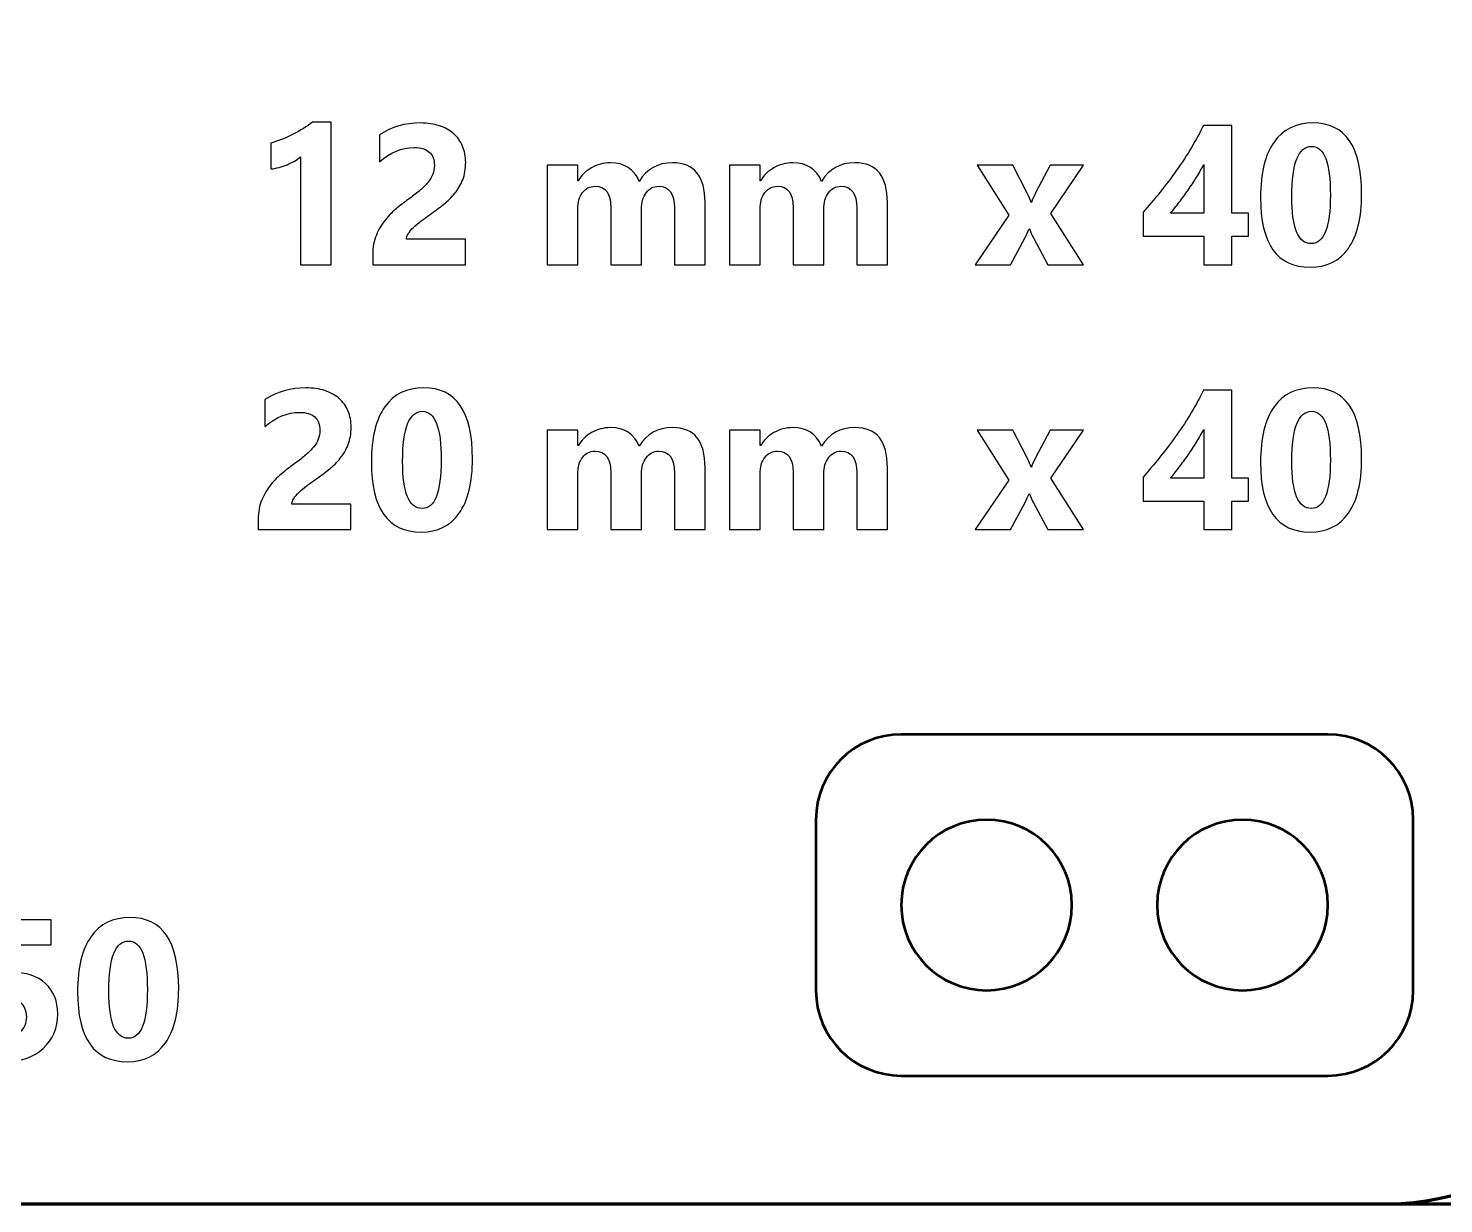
# Model space of a CAD drawing. Header units: centimetres. Extents: x -8 to 8, y -13.2 to 13.9.
# Drawn here: x 0.218 to 3.061, y -7.8 to -5.439 of the extents above; entities that cross this region are included whole.
import ezdxf

# ---------------------------------------------------------------- set-up
doc = ezdxf.new("R2010")
doc.units = ezdxf.units.CM
doc.header["$MEASUREMENT"] = 0
doc.layers.add('Layer 1', color=7, linetype='Continuous')

msp = doc.modelspace()

# ---------------------------------------------------------------- linework, layer by layer
at = {"layer": 'Layer 1', "lineweight": 100}
for points in [[(-5.85, -7.30005), (-5.85, -7.30005), (-5.85, 7.29995), (-5.85, 7.29995), (-5.85, 7.29995), (-5.85, 7.57609), (-5.62614, 7.79995), (-5.35, 7.79995), (-5.35, 7.79995), (-5.35, 7.79995), (5.35, 7.79995), (5.35, 7.79995), (5.35, 7.79995), (5.62614, 7.79995), (5.85, 7.57609), (5.85, 7.29995), (5.85, 7.29995), (5.85, 7.29995), (5.85, -7.30005), (5.85, -7.30005), (5.85, -7.30005), (5.85, -7.57619), (5.62614, -7.80005), (5.35, -7.80005), (5.35, -7.80005), (5.35, -7.80005), (-5.35, -7.80005), (-5.35, -7.80005), (-5.35, -7.80005), (-5.62614, -7.80005), (-5.85, -7.57619), (-5.85, -7.30005)], [(-5.85, -7.30005), (-5.85, -7.30005), (-5.85, 7.29995), (-5.85, 7.29995), (-5.85, 7.29995), (-5.85, 7.57609), (-5.62614, 7.79995), (-5.35, 7.79995), (-5.35, 7.79995), (-5.35, 7.79995), (2.95, 7.79995), (2.95, 7.79995), (2.95, 7.79995), (3.22614, 7.79995), (3.45, 7.57609), (3.45, 7.29995), (3.45, 7.29995), (3.45, 7.29995), (3.45, -7.30005), (3.45, -7.30005), (3.45, -7.30005), (3.45, -7.57619), (3.22614, -7.80005), (2.95, -7.80005), (2.95, -7.80005), (2.95, -7.80005), (-5.35, -7.80005), (-5.35, -7.80005), (-5.35, -7.80005), (-5.62614, -7.80005), (-5.85, -7.57619), (-5.85, -7.30005)], [(-2.3, -7.80005), (-2.3, -7.80005), (-2.3, -4.85005), (-2.3, -4.85005), (-2.3, -4.85005), (-2.3, -4.57391), (-2.07614, -4.35005), (-1.8, -4.35005), (-1.8, -4.35005), (-1.8, -4.35005), (3.45, -4.35005), (3.45, -4.35005), (3.45, -4.35005), (3.45, -4.35005), (3.45, -4.85005), (3.45, -4.85005), (3.45, -4.85005), (3.45, -4.85005), (3.45, -7.30005), (3.45, -7.30005), (3.45, -7.30005), (3.45, -7.57619), (3.22614, -7.80005), (2.95, -7.80005), (2.95, -7.80005), (2.95, -7.80005), (-1.8, -7.80005), (-1.8, -7.80005), (-1.8, -7.80005), (-1.8, -7.80005), (-2.3, -7.80005), (-2.3, -7.80005)]]:
    msp.add_open_spline(points, degree=3, knots=[0, 0, 0, 0, 0.1111111, 0.1111111, 0.1111111, 0.1111111, 0.2222222, 0.2222222, 0.2222222, 0.2222222, 0.3333333, 0.3333333, 0.3333333, 0.3333333, 0.4444444, 0.4444444, 0.4444444, 0.4444444, 0.5555556, 0.5555556, 0.5555556, 0.5555556, 0.6666667, 0.6666667, 0.6666667, 0.6666667, 0.7777778, 0.7777778, 0.7777778, 0.7777778, 1, 1, 1, 1], dxfattribs=at)
at = {"layer": 'Layer 1'}
for points, knots in [([(0.82586, -5.62746), (0.82586, -5.62746), (0.82586, -5.91379), (0.82586, -5.91379), (0.82586, -5.91379), (0.82586, -5.91379), (0.76433, -5.91379), (0.76433, -5.91379), (0.76433, -5.91379), (0.76433, -5.91379), (0.76433, -5.69699), (0.76433, -5.69699), (0.76433, -5.69699), (0.76093, -5.69999), (0.75693, -5.70279), (0.75226, -5.70546), (0.75226, -5.70546), (0.74766, -5.70812), (0.74273, -5.71059), (0.73753, -5.71272), (0.73753, -5.71272), (0.73233, -5.71486), (0.72693, -5.71666), (0.72133, -5.71819), (0.72133, -5.71819), (0.71573, -5.71966), (0.7102, -5.72072), (0.70473, -5.72139), (0.70473, -5.72139), (0.70473, -5.72139), (0.70473, -5.66946), (0.70473, -5.66946), (0.70473, -5.66946), (0.72073, -5.66479), (0.73586, -5.65879), (0.75006, -5.65146), (0.75006, -5.65146), (0.76426, -5.64419), (0.77706, -5.63619), (0.78853, -5.62746), (0.78853, -5.62746), (0.78853, -5.62746), (0.82586, -5.62746), (0.82586, -5.62746)], [0, 0, 0, 0, 0.0833333, 0.0833333, 0.0833333, 0.0833333, 0.1666667, 0.1666667, 0.1666667, 0.1666667, 0.25, 0.25, 0.25, 0.25, 0.3333333, 0.3333333, 0.3333333, 0.3333333, 0.4166667, 0.4166667, 0.4166667, 0.4166667, 0.5, 0.5, 0.5, 0.5, 0.5833333, 0.5833333, 0.5833333, 0.5833333, 0.6666667, 0.6666667, 0.6666667, 0.6666667, 0.75, 0.75, 0.75, 0.75, 0.8333333, 0.8333333, 0.8333333, 0.8333333, 1, 1, 1, 1]), ([(0.9772, -5.86259), (0.9772, -5.86259), (1.09593, -5.86259), (1.09593, -5.86259), (1.09593, -5.86259), (1.09593, -5.86259), (1.09593, -5.91379), (1.09593, -5.91379), (1.09593, -5.91379), (1.09593, -5.91379), (0.9096, -5.91379), (0.9096, -5.91379), (0.9096, -5.91379), (0.9096, -5.91379), (0.9096, -5.89272), (0.9096, -5.89272), (0.9096, -5.89272), (0.9096, -5.87839), (0.912, -5.86552), (0.91687, -5.85412), (0.91687, -5.85412), (0.92167, -5.84272), (0.92773, -5.83252), (0.935, -5.82346), (0.935, -5.82346), (0.94227, -5.81439), (0.95027, -5.80639), (0.95893, -5.79946), (0.95893, -5.79946), (0.9676, -5.79246), (0.9758, -5.78619), (0.98367, -5.78059), (0.98367, -5.78059), (0.99187, -5.77472), (0.999, -5.76912), (1.0052, -5.76379), (1.0052, -5.76379), (1.0114, -5.75846), (1.0166, -5.75312), (1.02087, -5.74786), (1.02087, -5.74786), (1.02507, -5.74259), (1.0282, -5.73726), (1.03033, -5.73186), (1.03033, -5.73186), (1.0324, -5.72646), (1.03347, -5.72072), (1.03347, -5.71459), (1.03347, -5.71459), (1.03347, -5.70259), (1.03007, -5.69352), (1.02327, -5.68739), (1.02327, -5.68739), (1.01653, -5.68132), (1.00613, -5.67826), (0.9922, -5.67826), (0.9922, -5.67826), (0.96813, -5.67826), (0.94507, -5.68779), (0.92307, -5.70692), (0.92307, -5.70692), (0.92307, -5.70692), (0.92307, -5.65266), (0.92307, -5.65266), (0.92307, -5.65266), (0.94747, -5.63692), (0.97493, -5.62899), (1.00553, -5.62899), (1.00553, -5.62899), (1.01973, -5.62899), (1.0324, -5.63086), (1.04367, -5.63459), (1.04367, -5.63459), (1.05493, -5.63832), (1.06447, -5.64359), (1.07233, -5.65052), (1.07233, -5.65052), (1.08013, -5.65739), (1.08607, -5.66579), (1.0902, -5.67559), (1.0902, -5.67559), (1.09427, -5.68546), (1.09633, -5.69639), (1.09633, -5.70852), (1.09633, -5.70852), (1.09633, -5.72139), (1.09433, -5.73286), (1.0904, -5.74286), (1.0904, -5.74286), (1.0864, -5.75292), (1.08113, -5.76206), (1.07453, -5.77026), (1.07453, -5.77026), (1.068, -5.77846), (1.0604, -5.78599), (1.0518, -5.79279), (1.0518, -5.79279), (1.0432, -5.79966), (1.03427, -5.80626), (1.02507, -5.81259), (1.02507, -5.81259), (1.0188, -5.81706), (1.0128, -5.82146), (1.007, -5.82579), (1.007, -5.82579), (1.0012, -5.83019), (0.99607, -5.83446), (0.99167, -5.83872), (0.99167, -5.83872), (0.9872, -5.84292), (0.98367, -5.84706), (0.98107, -5.85112), (0.98107, -5.85112), (0.97847, -5.85512), (0.9772, -5.85899), (0.9772, -5.86259)], [0, 0, 0, 0, 0.0333333, 0.0333333, 0.0333333, 0.0333333, 0.0666667, 0.0666667, 0.0666667, 0.0666667, 0.1, 0.1, 0.1, 0.1, 0.1333333, 0.1333333, 0.1333333, 0.1333333, 0.1666667, 0.1666667, 0.1666667, 0.1666667, 0.2, 0.2, 0.2, 0.2, 0.2333333, 0.2333333, 0.2333333, 0.2333333, 0.2666667, 0.2666667, 0.2666667, 0.2666667, 0.3, 0.3, 0.3, 0.3, 0.3333333, 0.3333333, 0.3333333, 0.3333333, 0.3666667, 0.3666667, 0.3666667, 0.3666667, 0.4, 0.4, 0.4, 0.4, 0.4333333, 0.4333333, 0.4333333, 0.4333333, 0.4666667, 0.4666667, 0.4666667, 0.4666667, 0.5, 0.5, 0.5, 0.5, 0.5333333, 0.5333333, 0.5333333, 0.5333333, 0.5666667, 0.5666667, 0.5666667, 0.5666667, 0.6, 0.6, 0.6, 0.6, 0.6333333, 0.6333333, 0.6333333, 0.6333333, 0.6666667, 0.6666667, 0.6666667, 0.6666667, 0.7, 0.7, 0.7, 0.7, 0.7333333, 0.7333333, 0.7333333, 0.7333333, 0.7666667, 0.7666667, 0.7666667, 0.7666667, 0.8, 0.8, 0.8, 0.8, 0.8333333, 0.8333333, 0.8333333, 0.8333333, 0.8666667, 0.8666667, 0.8666667, 0.8666667, 0.9, 0.9, 0.9, 0.9, 0.9333333, 0.9333333, 0.9333333, 0.9333333, 1, 1, 1, 1]), ([(2.79328, -5.91866), (2.72661, -5.91866), (2.69328, -5.87186), (2.69328, -5.77826), (2.69328, -5.77826), (2.69328, -5.72966), (2.70228, -5.69266), (2.72034, -5.66719), (2.72034, -5.66719), (2.73834, -5.64172), (2.76454, -5.62899), (2.79874, -5.62899), (2.79874, -5.62899), (2.86388, -5.62899), (2.89641, -5.67659), (2.89641, -5.77179), (2.89641, -5.77179), (2.89641, -5.81919), (2.88754, -5.85552), (2.86974, -5.88079), (2.86974, -5.88079), (2.85201, -5.90606), (2.82648, -5.91866), (2.79328, -5.91866)], [0, 0, 0, 0, 0.1428571, 0.1428571, 0.1428571, 0.1428571, 0.2857143, 0.2857143, 0.2857143, 0.2857143, 0.4285714, 0.4285714, 0.4285714, 0.4285714, 0.5714286, 0.5714286, 0.5714286, 0.5714286, 0.7142857, 0.7142857, 0.7142857, 0.7142857, 1, 1, 1, 1]), ([(2.63567, -5.63372), (2.63567, -5.63372), (2.63567, -5.81026), (2.63567, -5.81026), (2.63567, -5.81026), (2.63567, -5.81026), (2.66927, -5.81026), (2.66927, -5.81026), (2.66927, -5.81026), (2.66927, -5.81026), (2.66927, -5.85639), (2.66927, -5.85639), (2.66927, -5.85639), (2.66927, -5.85639), (2.63567, -5.85639), (2.63567, -5.85639), (2.63567, -5.85639), (2.63567, -5.85639), (2.63567, -5.91379), (2.63567, -5.91379), (2.63567, -5.91379), (2.63567, -5.91379), (2.57941, -5.91379), (2.57941, -5.91379), (2.57941, -5.91379), (2.57941, -5.91379), (2.57941, -5.85639), (2.57941, -5.85639), (2.57941, -5.85639), (2.57941, -5.85639), (2.45734, -5.85639), (2.45734, -5.85639), (2.45734, -5.85639), (2.45734, -5.85639), (2.45734, -5.80812), (2.45734, -5.80812), (2.45734, -5.80812), (2.46814, -5.79599), (2.47934, -5.78279), (2.49094, -5.76839), (2.49094, -5.76839), (2.50254, -5.75399), (2.51374, -5.73919), (2.52454, -5.72392), (2.52454, -5.72392), (2.53534, -5.70872), (2.54541, -5.69339), (2.55474, -5.67792), (2.55474, -5.67792), (2.56401, -5.66252), (2.57194, -5.64779), (2.57847, -5.63372), (2.57847, -5.63372), (2.57847, -5.63372), (2.63567, -5.63372), (2.63567, -5.63372)], [0, 0, 0, 0, 0.0666667, 0.0666667, 0.0666667, 0.0666667, 0.1333333, 0.1333333, 0.1333333, 0.1333333, 0.2, 0.2, 0.2, 0.2, 0.2666667, 0.2666667, 0.2666667, 0.2666667, 0.3333333, 0.3333333, 0.3333333, 0.3333333, 0.4, 0.4, 0.4, 0.4, 0.4666667, 0.4666667, 0.4666667, 0.4666667, 0.5333333, 0.5333333, 0.5333333, 0.5333333, 0.6, 0.6, 0.6, 0.6, 0.6666667, 0.6666667, 0.6666667, 0.6666667, 0.7333333, 0.7333333, 0.7333333, 0.7333333, 0.8, 0.8, 0.8, 0.8, 0.8666667, 0.8666667, 0.8666667, 0.8666667, 1, 1, 1, 1]), ([(2.79601, -5.67612), (2.76934, -5.67612), (2.75601, -5.70959), (2.75601, -5.77666), (2.75601, -5.77666), (2.75601, -5.83986), (2.76908, -5.87139), (2.79521, -5.87139), (2.79521, -5.87139), (2.82074, -5.87139), (2.83354, -5.83886), (2.83354, -5.77372), (2.83354, -5.77372), (2.83354, -5.70866), (2.82101, -5.67612), (2.79601, -5.67612)], [0, 0, 0, 0, 0.2, 0.2, 0.2, 0.2, 0.4, 0.4, 0.4, 0.4, 0.6, 0.6, 0.6, 0.6, 1, 1, 1, 1]), ([(1.57733, -5.91379), (1.57733, -5.91379), (1.5158, -5.91379), (1.5158, -5.91379), (1.5158, -5.91379), (1.5158, -5.91379), (1.5158, -5.79972), (1.5158, -5.79972), (1.5158, -5.79972), (1.5158, -5.77066), (1.50513, -5.75619), (1.4838, -5.75619), (1.4838, -5.75619), (1.47367, -5.75619), (1.4654, -5.76052), (1.459, -5.76926), (1.459, -5.76926), (1.4526, -5.77799), (1.4494, -5.78886), (1.4494, -5.80186), (1.4494, -5.80186), (1.4494, -5.80186), (1.4494, -5.91379), (1.4494, -5.91379), (1.4494, -5.91379), (1.4494, -5.91379), (1.38773, -5.91379), (1.38773, -5.91379), (1.38773, -5.91379), (1.38773, -5.91379), (1.38773, -5.79852), (1.38773, -5.79852), (1.38773, -5.79852), (1.38773, -5.77032), (1.3772, -5.75619), (1.35627, -5.75619), (1.35627, -5.75619), (1.34573, -5.75619), (1.33727, -5.76032), (1.331, -5.76866), (1.331, -5.76866), (1.32467, -5.77699), (1.32147, -5.78832), (1.32147, -5.80266), (1.32147, -5.80266), (1.32147, -5.80266), (1.32147, -5.91379), (1.32147, -5.91379), (1.32147, -5.91379), (1.32147, -5.91379), (1.2598, -5.91379), (1.2598, -5.91379), (1.2598, -5.91379), (1.2598, -5.91379), (1.2598, -5.71379), (1.2598, -5.71379), (1.2598, -5.71379), (1.2598, -5.71379), (1.32147, -5.71379), (1.32147, -5.71379), (1.32147, -5.71379), (1.32147, -5.71379), (1.32147, -5.74506), (1.32147, -5.74506), (1.32147, -5.74506), (1.32147, -5.74506), (1.32227, -5.74506), (1.32227, -5.74506), (1.32227, -5.74506), (1.32867, -5.73439), (1.3376, -5.72566), (1.34913, -5.71899), (1.34913, -5.71899), (1.36067, -5.71226), (1.37327, -5.70892), (1.38693, -5.70892), (1.38693, -5.70892), (1.4152, -5.70892), (1.43453, -5.72132), (1.44493, -5.74619), (1.44493, -5.74619), (1.4602, -5.72132), (1.48253, -5.70892), (1.51213, -5.70892), (1.51213, -5.70892), (1.5556, -5.70892), (1.57733, -5.73572), (1.57733, -5.78939), (1.57733, -5.78939), (1.57733, -5.78939), (1.57733, -5.91379), (1.57733, -5.91379)], [0, 0, 0, 0, 0.0416667, 0.0416667, 0.0416667, 0.0416667, 0.0833333, 0.0833333, 0.0833333, 0.0833333, 0.125, 0.125, 0.125, 0.125, 0.1666667, 0.1666667, 0.1666667, 0.1666667, 0.2083333, 0.2083333, 0.2083333, 0.2083333, 0.25, 0.25, 0.25, 0.25, 0.2916667, 0.2916667, 0.2916667, 0.2916667, 0.3333333, 0.3333333, 0.3333333, 0.3333333, 0.375, 0.375, 0.375, 0.375, 0.4166667, 0.4166667, 0.4166667, 0.4166667, 0.4583333, 0.4583333, 0.4583333, 0.4583333, 0.5, 0.5, 0.5, 0.5, 0.5416667, 0.5416667, 0.5416667, 0.5416667, 0.5833333, 0.5833333, 0.5833333, 0.5833333, 0.625, 0.625, 0.625, 0.625, 0.6666667, 0.6666667, 0.6666667, 0.6666667, 0.7083333, 0.7083333, 0.7083333, 0.7083333, 0.75, 0.75, 0.75, 0.75, 0.7916667, 0.7916667, 0.7916667, 0.7916667, 0.8333333, 0.8333333, 0.8333333, 0.8333333, 0.875, 0.875, 0.875, 0.875, 0.9166667, 0.9166667, 0.9166667, 0.9166667, 1, 1, 1, 1]), ([(1.94373, -5.91379), (1.94373, -5.91379), (1.8822, -5.91379), (1.8822, -5.91379), (1.8822, -5.91379), (1.8822, -5.91379), (1.8822, -5.79972), (1.8822, -5.79972), (1.8822, -5.79972), (1.8822, -5.77066), (1.87153, -5.75619), (1.8502, -5.75619), (1.8502, -5.75619), (1.84007, -5.75619), (1.8318, -5.76052), (1.8254, -5.76926), (1.8254, -5.76926), (1.819, -5.77799), (1.8158, -5.78886), (1.8158, -5.80186), (1.8158, -5.80186), (1.8158, -5.80186), (1.8158, -5.91379), (1.8158, -5.91379), (1.8158, -5.91379), (1.8158, -5.91379), (1.75413, -5.91379), (1.75413, -5.91379), (1.75413, -5.91379), (1.75413, -5.91379), (1.75413, -5.79852), (1.75413, -5.79852), (1.75413, -5.79852), (1.75413, -5.77032), (1.7436, -5.75619), (1.72267, -5.75619), (1.72267, -5.75619), (1.71213, -5.75619), (1.70367, -5.76032), (1.6974, -5.76866), (1.6974, -5.76866), (1.69107, -5.77699), (1.68787, -5.78832), (1.68787, -5.80266), (1.68787, -5.80266), (1.68787, -5.80266), (1.68787, -5.91379), (1.68787, -5.91379), (1.68787, -5.91379), (1.68787, -5.91379), (1.6262, -5.91379), (1.6262, -5.91379), (1.6262, -5.91379), (1.6262, -5.91379), (1.6262, -5.71379), (1.6262, -5.71379), (1.6262, -5.71379), (1.6262, -5.71379), (1.68787, -5.71379), (1.68787, -5.71379), (1.68787, -5.71379), (1.68787, -5.71379), (1.68787, -5.74506), (1.68787, -5.74506), (1.68787, -5.74506), (1.68787, -5.74506), (1.68867, -5.74506), (1.68867, -5.74506), (1.68867, -5.74506), (1.69507, -5.73439), (1.704, -5.72566), (1.71553, -5.71899), (1.71553, -5.71899), (1.72707, -5.71226), (1.73967, -5.70892), (1.75333, -5.70892), (1.75333, -5.70892), (1.7816, -5.70892), (1.80093, -5.72132), (1.81133, -5.74619), (1.81133, -5.74619), (1.8266, -5.72132), (1.84893, -5.70892), (1.87853, -5.70892), (1.87853, -5.70892), (1.922, -5.70892), (1.94373, -5.73572), (1.94373, -5.78939), (1.94373, -5.78939), (1.94373, -5.78939), (1.94373, -5.91379), (1.94373, -5.91379)], [0, 0, 0, 0, 0.0416667, 0.0416667, 0.0416667, 0.0416667, 0.0833333, 0.0833333, 0.0833333, 0.0833333, 0.125, 0.125, 0.125, 0.125, 0.1666667, 0.1666667, 0.1666667, 0.1666667, 0.2083333, 0.2083333, 0.2083333, 0.2083333, 0.25, 0.25, 0.25, 0.25, 0.2916667, 0.2916667, 0.2916667, 0.2916667, 0.3333333, 0.3333333, 0.3333333, 0.3333333, 0.375, 0.375, 0.375, 0.375, 0.4166667, 0.4166667, 0.4166667, 0.4166667, 0.4583333, 0.4583333, 0.4583333, 0.4583333, 0.5, 0.5, 0.5, 0.5, 0.5416667, 0.5416667, 0.5416667, 0.5416667, 0.5833333, 0.5833333, 0.5833333, 0.5833333, 0.625, 0.625, 0.625, 0.625, 0.6666667, 0.6666667, 0.6666667, 0.6666667, 0.7083333, 0.7083333, 0.7083333, 0.7083333, 0.75, 0.75, 0.75, 0.75, 0.7916667, 0.7916667, 0.7916667, 0.7916667, 0.8333333, 0.8333333, 0.8333333, 0.8333333, 0.875, 0.875, 0.875, 0.875, 0.9166667, 0.9166667, 0.9166667, 0.9166667, 1, 1, 1, 1]), ([(2.33767, -5.71379), (2.33767, -5.71379), (2.27167, -5.81066), (2.27167, -5.81066), (2.27167, -5.81066), (2.27167, -5.81066), (2.33727, -5.91379), (2.33727, -5.91379), (2.33727, -5.91379), (2.33727, -5.91379), (2.26621, -5.91379), (2.26621, -5.91379), (2.26621, -5.91379), (2.26621, -5.91379), (2.23727, -5.85986), (2.23727, -5.85986), (2.23727, -5.85986), (2.23494, -5.85559), (2.23214, -5.84952), (2.22887, -5.84172), (2.22887, -5.84172), (2.22887, -5.84172), (2.22814, -5.84172), (2.22814, -5.84172), (2.22814, -5.84172), (2.22614, -5.84719), (2.22347, -5.85306), (2.22007, -5.85932), (2.22007, -5.85932), (2.22007, -5.85932), (2.19101, -5.91379), (2.19101, -5.91379), (2.19101, -5.91379), (2.19101, -5.91379), (2.12007, -5.91379), (2.12007, -5.91379), (2.12007, -5.91379), (2.12007, -5.91379), (2.18767, -5.81419), (2.18767, -5.81419), (2.18767, -5.81419), (2.18767, -5.81419), (2.12421, -5.71379), (2.12421, -5.71379), (2.12421, -5.71379), (2.12421, -5.71379), (2.19567, -5.71379), (2.19567, -5.71379), (2.19567, -5.71379), (2.19567, -5.71379), (2.22421, -5.76986), (2.22421, -5.76986), (2.22421, -5.76986), (2.22801, -5.77726), (2.23067, -5.78352), (2.23221, -5.78859), (2.23221, -5.78859), (2.23221, -5.78859), (2.23301, -5.78859), (2.23301, -5.78859), (2.23301, -5.78859), (2.23507, -5.78246), (2.23787, -5.77612), (2.24141, -5.76946), (2.24141, -5.76946), (2.24141, -5.76946), (2.27047, -5.71379), (2.27047, -5.71379), (2.27047, -5.71379), (2.27047, -5.71379), (2.33767, -5.71379), (2.33767, -5.71379)], [0, 0, 0, 0, 0.0526316, 0.0526316, 0.0526316, 0.0526316, 0.1052632, 0.1052632, 0.1052632, 0.1052632, 0.1578947, 0.1578947, 0.1578947, 0.1578947, 0.2105263, 0.2105263, 0.2105263, 0.2105263, 0.2631579, 0.2631579, 0.2631579, 0.2631579, 0.3157895, 0.3157895, 0.3157895, 0.3157895, 0.3684211, 0.3684211, 0.3684211, 0.3684211, 0.4210526, 0.4210526, 0.4210526, 0.4210526, 0.4736842, 0.4736842, 0.4736842, 0.4736842, 0.5263158, 0.5263158, 0.5263158, 0.5263158, 0.5789474, 0.5789474, 0.5789474, 0.5789474, 0.6315789, 0.6315789, 0.6315789, 0.6315789, 0.6842105, 0.6842105, 0.6842105, 0.6842105, 0.7368421, 0.7368421, 0.7368421, 0.7368421, 0.7894737, 0.7894737, 0.7894737, 0.7894737, 0.8421053, 0.8421053, 0.8421053, 0.8421053, 0.8947368, 0.8947368, 0.8947368, 0.8947368, 1, 1, 1, 1]), ([(2.51261, -5.81026), (2.51261, -5.81026), (2.57941, -5.81026), (2.57941, -5.81026), (2.57941, -5.81026), (2.57941, -5.81026), (2.57941, -5.71239), (2.57941, -5.71239), (2.57941, -5.71239), (2.57487, -5.72086), (2.56994, -5.72946), (2.56461, -5.73812), (2.56461, -5.73812), (2.55927, -5.74679), (2.55367, -5.75532), (2.54781, -5.76372), (2.54781, -5.76372), (2.54194, -5.77212), (2.53601, -5.78026), (2.53001, -5.78812), (2.53001, -5.78812), (2.52401, -5.79599), (2.51821, -5.80339), (2.51261, -5.81026)], [0, 0, 0, 0, 0.1428571, 0.1428571, 0.1428571, 0.1428571, 0.2857143, 0.2857143, 0.2857143, 0.2857143, 0.4285714, 0.4285714, 0.4285714, 0.4285714, 0.5714286, 0.5714286, 0.5714286, 0.5714286, 0.7142857, 0.7142857, 0.7142857, 0.7142857, 1, 1, 1, 1]), ([(0.74713, -6.39466), (0.74713, -6.39466), (0.86586, -6.39466), (0.86586, -6.39466), (0.86586, -6.39466), (0.86586, -6.39466), (0.86586, -6.44586), (0.86586, -6.44586), (0.86586, -6.44586), (0.86586, -6.44586), (0.67953, -6.44586), (0.67953, -6.44586), (0.67953, -6.44586), (0.67953, -6.44586), (0.67953, -6.42479), (0.67953, -6.42479), (0.67953, -6.42479), (0.67953, -6.41046), (0.68193, -6.39759), (0.6868, -6.38619), (0.6868, -6.38619), (0.6916, -6.37479), (0.69766, -6.36459), (0.70493, -6.35553), (0.70493, -6.35553), (0.7122, -6.34646), (0.7202, -6.33846), (0.72886, -6.33153), (0.72886, -6.33153), (0.73753, -6.32453), (0.74573, -6.31826), (0.7536, -6.31266), (0.7536, -6.31266), (0.7618, -6.30679), (0.76893, -6.30119), (0.77513, -6.29586), (0.77513, -6.29586), (0.78133, -6.29053), (0.78653, -6.28519), (0.7908, -6.27993), (0.7908, -6.27993), (0.795, -6.27466), (0.79813, -6.26933), (0.80026, -6.26393), (0.80026, -6.26393), (0.80233, -6.25853), (0.8034, -6.25279), (0.8034, -6.24666), (0.8034, -6.24666), (0.8034, -6.23466), (0.8, -6.22559), (0.7932, -6.21946), (0.7932, -6.21946), (0.78646, -6.21339), (0.77606, -6.21033), (0.76213, -6.21033), (0.76213, -6.21033), (0.73806, -6.21033), (0.715, -6.21986), (0.693, -6.23899), (0.693, -6.23899), (0.693, -6.23899), (0.693, -6.18473), (0.693, -6.18473), (0.693, -6.18473), (0.7174, -6.16899), (0.74486, -6.16106), (0.77546, -6.16106), (0.77546, -6.16106), (0.78966, -6.16106), (0.80233, -6.16293), (0.8136, -6.16666), (0.8136, -6.16666), (0.82486, -6.17039), (0.8344, -6.17566), (0.84226, -6.18259), (0.84226, -6.18259), (0.85006, -6.18946), (0.856, -6.19786), (0.86013, -6.20766), (0.86013, -6.20766), (0.8642, -6.21753), (0.86626, -6.22846), (0.86626, -6.24059), (0.86626, -6.24059), (0.86626, -6.25346), (0.86426, -6.26493), (0.86033, -6.27493), (0.86033, -6.27493), (0.85633, -6.28499), (0.85106, -6.29413), (0.84446, -6.30233), (0.84446, -6.30233), (0.83793, -6.31053), (0.83033, -6.31806), (0.82173, -6.32486), (0.82173, -6.32486), (0.81313, -6.33173), (0.8042, -6.33833), (0.795, -6.34466), (0.795, -6.34466), (0.78873, -6.34913), (0.78273, -6.35353), (0.77693, -6.35786), (0.77693, -6.35786), (0.77113, -6.36226), (0.766, -6.36653), (0.7616, -6.37079), (0.7616, -6.37079), (0.75713, -6.37499), (0.7536, -6.37913), (0.751, -6.38319), (0.751, -6.38319), (0.7484, -6.38719), (0.74713, -6.39106), (0.74713, -6.39466)], [0, 0, 0, 0, 0.0333333, 0.0333333, 0.0333333, 0.0333333, 0.0666667, 0.0666667, 0.0666667, 0.0666667, 0.1, 0.1, 0.1, 0.1, 0.1333333, 0.1333333, 0.1333333, 0.1333333, 0.1666667, 0.1666667, 0.1666667, 0.1666667, 0.2, 0.2, 0.2, 0.2, 0.2333333, 0.2333333, 0.2333333, 0.2333333, 0.2666667, 0.2666667, 0.2666667, 0.2666667, 0.3, 0.3, 0.3, 0.3, 0.3333333, 0.3333333, 0.3333333, 0.3333333, 0.3666667, 0.3666667, 0.3666667, 0.3666667, 0.4, 0.4, 0.4, 0.4, 0.4333333, 0.4333333, 0.4333333, 0.4333333, 0.4666667, 0.4666667, 0.4666667, 0.4666667, 0.5, 0.5, 0.5, 0.5, 0.5333333, 0.5333333, 0.5333333, 0.5333333, 0.5666667, 0.5666667, 0.5666667, 0.5666667, 0.6, 0.6, 0.6, 0.6, 0.6333333, 0.6333333, 0.6333333, 0.6333333, 0.6666667, 0.6666667, 0.6666667, 0.6666667, 0.7, 0.7, 0.7, 0.7, 0.7333333, 0.7333333, 0.7333333, 0.7333333, 0.7666667, 0.7666667, 0.7666667, 0.7666667, 0.8, 0.8, 0.8, 0.8, 0.8333333, 0.8333333, 0.8333333, 0.8333333, 0.8666667, 0.8666667, 0.8666667, 0.8666667, 0.9, 0.9, 0.9, 0.9, 0.9333333, 0.9333333, 0.9333333, 0.9333333, 1, 1, 1, 1]), ([(1.00687, -6.45073), (0.9402, -6.45073), (0.90687, -6.40393), (0.90687, -6.31033), (0.90687, -6.31033), (0.90687, -6.26173), (0.91587, -6.22473), (0.93393, -6.19926), (0.93393, -6.19926), (0.95193, -6.17379), (0.97813, -6.16106), (1.01233, -6.16106), (1.01233, -6.16106), (1.07747, -6.16106), (1.11, -6.20866), (1.11, -6.30386), (1.11, -6.30386), (1.11, -6.35126), (1.10113, -6.38759), (1.08333, -6.41286), (1.08333, -6.41286), (1.0656, -6.43813), (1.04007, -6.45073), (1.00687, -6.45073)], [0, 0, 0, 0, 0.1428571, 0.1428571, 0.1428571, 0.1428571, 0.2857143, 0.2857143, 0.2857143, 0.2857143, 0.4285714, 0.4285714, 0.4285714, 0.4285714, 0.5714286, 0.5714286, 0.5714286, 0.5714286, 0.7142857, 0.7142857, 0.7142857, 0.7142857, 1, 1, 1, 1]), ([(2.63567, -6.16579), (2.63567, -6.16579), (2.63567, -6.34233), (2.63567, -6.34233), (2.63567, -6.34233), (2.63567, -6.34233), (2.66927, -6.34233), (2.66927, -6.34233), (2.66927, -6.34233), (2.66927, -6.34233), (2.66927, -6.38846), (2.66927, -6.38846), (2.66927, -6.38846), (2.66927, -6.38846), (2.63567, -6.38846), (2.63567, -6.38846), (2.63567, -6.38846), (2.63567, -6.38846), (2.63567, -6.44586), (2.63567, -6.44586), (2.63567, -6.44586), (2.63567, -6.44586), (2.57941, -6.44586), (2.57941, -6.44586), (2.57941, -6.44586), (2.57941, -6.44586), (2.57941, -6.38846), (2.57941, -6.38846), (2.57941, -6.38846), (2.57941, -6.38846), (2.45734, -6.38846), (2.45734, -6.38846), (2.45734, -6.38846), (2.45734, -6.38846), (2.45734, -6.34019), (2.45734, -6.34019), (2.45734, -6.34019), (2.46814, -6.32806), (2.47934, -6.31486), (2.49094, -6.30046), (2.49094, -6.30046), (2.50254, -6.28606), (2.51374, -6.27126), (2.52454, -6.25599), (2.52454, -6.25599), (2.53534, -6.24079), (2.54541, -6.22546), (2.55474, -6.20999), (2.55474, -6.20999), (2.56401, -6.19459), (2.57194, -6.17986), (2.57847, -6.16579), (2.57847, -6.16579), (2.57847, -6.16579), (2.63567, -6.16579), (2.63567, -6.16579)], [0, 0, 0, 0, 0.0666667, 0.0666667, 0.0666667, 0.0666667, 0.1333333, 0.1333333, 0.1333333, 0.1333333, 0.2, 0.2, 0.2, 0.2, 0.2666667, 0.2666667, 0.2666667, 0.2666667, 0.3333333, 0.3333333, 0.3333333, 0.3333333, 0.4, 0.4, 0.4, 0.4, 0.4666667, 0.4666667, 0.4666667, 0.4666667, 0.5333333, 0.5333333, 0.5333333, 0.5333333, 0.6, 0.6, 0.6, 0.6, 0.6666667, 0.6666667, 0.6666667, 0.6666667, 0.7333333, 0.7333333, 0.7333333, 0.7333333, 0.8, 0.8, 0.8, 0.8, 0.8666667, 0.8666667, 0.8666667, 0.8666667, 1, 1, 1, 1]), ([(2.79328, -6.45073), (2.72661, -6.45073), (2.69328, -6.40393), (2.69328, -6.31033), (2.69328, -6.31033), (2.69328, -6.26173), (2.70228, -6.22473), (2.72034, -6.19926), (2.72034, -6.19926), (2.73834, -6.17379), (2.76454, -6.16106), (2.79874, -6.16106), (2.79874, -6.16106), (2.86388, -6.16106), (2.89641, -6.20866), (2.89641, -6.30386), (2.89641, -6.30386), (2.89641, -6.35126), (2.88754, -6.38759), (2.86974, -6.41286), (2.86974, -6.41286), (2.85201, -6.43813), (2.82648, -6.45073), (2.79328, -6.45073)], [0, 0, 0, 0, 0.1428571, 0.1428571, 0.1428571, 0.1428571, 0.2857143, 0.2857143, 0.2857143, 0.2857143, 0.4285714, 0.4285714, 0.4285714, 0.4285714, 0.5714286, 0.5714286, 0.5714286, 0.5714286, 0.7142857, 0.7142857, 0.7142857, 0.7142857, 1, 1, 1, 1]), ([(1.0096, -6.20819), (0.98293, -6.20819), (0.9696, -6.24166), (0.9696, -6.30873), (0.9696, -6.30873), (0.9696, -6.37193), (0.98267, -6.40346), (1.0088, -6.40346), (1.0088, -6.40346), (1.03433, -6.40346), (1.04713, -6.37093), (1.04713, -6.30579), (1.04713, -6.30579), (1.04713, -6.24073), (1.0346, -6.20819), (1.0096, -6.20819)], [0, 0, 0, 0, 0.2, 0.2, 0.2, 0.2, 0.4, 0.4, 0.4, 0.4, 0.6, 0.6, 0.6, 0.6, 1, 1, 1, 1]), ([(2.79601, -6.20819), (2.76934, -6.20819), (2.75601, -6.24166), (2.75601, -6.30873), (2.75601, -6.30873), (2.75601, -6.37193), (2.76908, -6.40346), (2.79521, -6.40346), (2.79521, -6.40346), (2.82074, -6.40346), (2.83354, -6.37093), (2.83354, -6.30579), (2.83354, -6.30579), (2.83354, -6.24073), (2.82101, -6.20819), (2.79601, -6.20819)], [0, 0, 0, 0, 0.2, 0.2, 0.2, 0.2, 0.4, 0.4, 0.4, 0.4, 0.6, 0.6, 0.6, 0.6, 1, 1, 1, 1]), ([(1.57733, -6.44586), (1.57733, -6.44586), (1.5158, -6.44586), (1.5158, -6.44586), (1.5158, -6.44586), (1.5158, -6.44586), (1.5158, -6.33179), (1.5158, -6.33179), (1.5158, -6.33179), (1.5158, -6.30273), (1.50513, -6.28826), (1.4838, -6.28826), (1.4838, -6.28826), (1.47367, -6.28826), (1.4654, -6.29259), (1.459, -6.30133), (1.459, -6.30133), (1.4526, -6.31006), (1.4494, -6.32093), (1.4494, -6.33393), (1.4494, -6.33393), (1.4494, -6.33393), (1.4494, -6.44586), (1.4494, -6.44586), (1.4494, -6.44586), (1.4494, -6.44586), (1.38773, -6.44586), (1.38773, -6.44586), (1.38773, -6.44586), (1.38773, -6.44586), (1.38773, -6.33059), (1.38773, -6.33059), (1.38773, -6.33059), (1.38773, -6.30239), (1.3772, -6.28826), (1.35627, -6.28826), (1.35627, -6.28826), (1.34573, -6.28826), (1.33727, -6.29239), (1.331, -6.30073), (1.331, -6.30073), (1.32467, -6.30906), (1.32147, -6.32039), (1.32147, -6.33473), (1.32147, -6.33473), (1.32147, -6.33473), (1.32147, -6.44586), (1.32147, -6.44586), (1.32147, -6.44586), (1.32147, -6.44586), (1.2598, -6.44586), (1.2598, -6.44586), (1.2598, -6.44586), (1.2598, -6.44586), (1.2598, -6.24586), (1.2598, -6.24586), (1.2598, -6.24586), (1.2598, -6.24586), (1.32147, -6.24586), (1.32147, -6.24586), (1.32147, -6.24586), (1.32147, -6.24586), (1.32147, -6.27713), (1.32147, -6.27713), (1.32147, -6.27713), (1.32147, -6.27713), (1.32227, -6.27713), (1.32227, -6.27713), (1.32227, -6.27713), (1.32867, -6.26646), (1.3376, -6.25773), (1.34913, -6.25106), (1.34913, -6.25106), (1.36067, -6.24433), (1.37327, -6.24099), (1.38693, -6.24099), (1.38693, -6.24099), (1.4152, -6.24099), (1.43453, -6.25339), (1.44493, -6.27826), (1.44493, -6.27826), (1.4602, -6.25339), (1.48253, -6.24099), (1.51213, -6.24099), (1.51213, -6.24099), (1.5556, -6.24099), (1.57733, -6.26779), (1.57733, -6.32146), (1.57733, -6.32146), (1.57733, -6.32146), (1.57733, -6.44586), (1.57733, -6.44586)], [0, 0, 0, 0, 0.0416667, 0.0416667, 0.0416667, 0.0416667, 0.0833333, 0.0833333, 0.0833333, 0.0833333, 0.125, 0.125, 0.125, 0.125, 0.1666667, 0.1666667, 0.1666667, 0.1666667, 0.2083333, 0.2083333, 0.2083333, 0.2083333, 0.25, 0.25, 0.25, 0.25, 0.2916667, 0.2916667, 0.2916667, 0.2916667, 0.3333333, 0.3333333, 0.3333333, 0.3333333, 0.375, 0.375, 0.375, 0.375, 0.4166667, 0.4166667, 0.4166667, 0.4166667, 0.4583333, 0.4583333, 0.4583333, 0.4583333, 0.5, 0.5, 0.5, 0.5, 0.5416667, 0.5416667, 0.5416667, 0.5416667, 0.5833333, 0.5833333, 0.5833333, 0.5833333, 0.625, 0.625, 0.625, 0.625, 0.6666667, 0.6666667, 0.6666667, 0.6666667, 0.7083333, 0.7083333, 0.7083333, 0.7083333, 0.75, 0.75, 0.75, 0.75, 0.7916667, 0.7916667, 0.7916667, 0.7916667, 0.8333333, 0.8333333, 0.8333333, 0.8333333, 0.875, 0.875, 0.875, 0.875, 0.9166667, 0.9166667, 0.9166667, 0.9166667, 1, 1, 1, 1]), ([(1.94373, -6.44586), (1.94373, -6.44586), (1.8822, -6.44586), (1.8822, -6.44586), (1.8822, -6.44586), (1.8822, -6.44586), (1.8822, -6.33179), (1.8822, -6.33179), (1.8822, -6.33179), (1.8822, -6.30273), (1.87153, -6.28826), (1.8502, -6.28826), (1.8502, -6.28826), (1.84007, -6.28826), (1.8318, -6.29259), (1.8254, -6.30133), (1.8254, -6.30133), (1.819, -6.31006), (1.8158, -6.32093), (1.8158, -6.33393), (1.8158, -6.33393), (1.8158, -6.33393), (1.8158, -6.44586), (1.8158, -6.44586), (1.8158, -6.44586), (1.8158, -6.44586), (1.75413, -6.44586), (1.75413, -6.44586), (1.75413, -6.44586), (1.75413, -6.44586), (1.75413, -6.33059), (1.75413, -6.33059), (1.75413, -6.33059), (1.75413, -6.30239), (1.7436, -6.28826), (1.72267, -6.28826), (1.72267, -6.28826), (1.71213, -6.28826), (1.70367, -6.29239), (1.6974, -6.30073), (1.6974, -6.30073), (1.69107, -6.30906), (1.68787, -6.32039), (1.68787, -6.33473), (1.68787, -6.33473), (1.68787, -6.33473), (1.68787, -6.44586), (1.68787, -6.44586), (1.68787, -6.44586), (1.68787, -6.44586), (1.6262, -6.44586), (1.6262, -6.44586), (1.6262, -6.44586), (1.6262, -6.44586), (1.6262, -6.24586), (1.6262, -6.24586), (1.6262, -6.24586), (1.6262, -6.24586), (1.68787, -6.24586), (1.68787, -6.24586), (1.68787, -6.24586), (1.68787, -6.24586), (1.68787, -6.27713), (1.68787, -6.27713), (1.68787, -6.27713), (1.68787, -6.27713), (1.68867, -6.27713), (1.68867, -6.27713), (1.68867, -6.27713), (1.69507, -6.26646), (1.704, -6.25773), (1.71553, -6.25106), (1.71553, -6.25106), (1.72707, -6.24433), (1.73967, -6.24099), (1.75333, -6.24099), (1.75333, -6.24099), (1.7816, -6.24099), (1.80093, -6.25339), (1.81133, -6.27826), (1.81133, -6.27826), (1.8266, -6.25339), (1.84893, -6.24099), (1.87853, -6.24099), (1.87853, -6.24099), (1.922, -6.24099), (1.94373, -6.26779), (1.94373, -6.32146), (1.94373, -6.32146), (1.94373, -6.32146), (1.94373, -6.44586), (1.94373, -6.44586)], [0, 0, 0, 0, 0.0416667, 0.0416667, 0.0416667, 0.0416667, 0.0833333, 0.0833333, 0.0833333, 0.0833333, 0.125, 0.125, 0.125, 0.125, 0.1666667, 0.1666667, 0.1666667, 0.1666667, 0.2083333, 0.2083333, 0.2083333, 0.2083333, 0.25, 0.25, 0.25, 0.25, 0.2916667, 0.2916667, 0.2916667, 0.2916667, 0.3333333, 0.3333333, 0.3333333, 0.3333333, 0.375, 0.375, 0.375, 0.375, 0.4166667, 0.4166667, 0.4166667, 0.4166667, 0.4583333, 0.4583333, 0.4583333, 0.4583333, 0.5, 0.5, 0.5, 0.5, 0.5416667, 0.5416667, 0.5416667, 0.5416667, 0.5833333, 0.5833333, 0.5833333, 0.5833333, 0.625, 0.625, 0.625, 0.625, 0.6666667, 0.6666667, 0.6666667, 0.6666667, 0.7083333, 0.7083333, 0.7083333, 0.7083333, 0.75, 0.75, 0.75, 0.75, 0.7916667, 0.7916667, 0.7916667, 0.7916667, 0.8333333, 0.8333333, 0.8333333, 0.8333333, 0.875, 0.875, 0.875, 0.875, 0.9166667, 0.9166667, 0.9166667, 0.9166667, 1, 1, 1, 1]), ([(2.33767, -6.24586), (2.33767, -6.24586), (2.27167, -6.34273), (2.27167, -6.34273), (2.27167, -6.34273), (2.27167, -6.34273), (2.33727, -6.44586), (2.33727, -6.44586), (2.33727, -6.44586), (2.33727, -6.44586), (2.26621, -6.44586), (2.26621, -6.44586), (2.26621, -6.44586), (2.26621, -6.44586), (2.23727, -6.39193), (2.23727, -6.39193), (2.23727, -6.39193), (2.23494, -6.38766), (2.23214, -6.38159), (2.22887, -6.37379), (2.22887, -6.37379), (2.22887, -6.37379), (2.22814, -6.37379), (2.22814, -6.37379), (2.22814, -6.37379), (2.22614, -6.37926), (2.22347, -6.38513), (2.22007, -6.39139), (2.22007, -6.39139), (2.22007, -6.39139), (2.19101, -6.44586), (2.19101, -6.44586), (2.19101, -6.44586), (2.19101, -6.44586), (2.12007, -6.44586), (2.12007, -6.44586), (2.12007, -6.44586), (2.12007, -6.44586), (2.18767, -6.34626), (2.18767, -6.34626), (2.18767, -6.34626), (2.18767, -6.34626), (2.12421, -6.24586), (2.12421, -6.24586), (2.12421, -6.24586), (2.12421, -6.24586), (2.19567, -6.24586), (2.19567, -6.24586), (2.19567, -6.24586), (2.19567, -6.24586), (2.22421, -6.30193), (2.22421, -6.30193), (2.22421, -6.30193), (2.22801, -6.30933), (2.23067, -6.31559), (2.23221, -6.32066), (2.23221, -6.32066), (2.23221, -6.32066), (2.23301, -6.32066), (2.23301, -6.32066), (2.23301, -6.32066), (2.23507, -6.31453), (2.23787, -6.30819), (2.24141, -6.30153), (2.24141, -6.30153), (2.24141, -6.30153), (2.27047, -6.24586), (2.27047, -6.24586), (2.27047, -6.24586), (2.27047, -6.24586), (2.33767, -6.24586), (2.33767, -6.24586)], [0, 0, 0, 0, 0.0526316, 0.0526316, 0.0526316, 0.0526316, 0.1052632, 0.1052632, 0.1052632, 0.1052632, 0.1578947, 0.1578947, 0.1578947, 0.1578947, 0.2105263, 0.2105263, 0.2105263, 0.2105263, 0.2631579, 0.2631579, 0.2631579, 0.2631579, 0.3157895, 0.3157895, 0.3157895, 0.3157895, 0.3684211, 0.3684211, 0.3684211, 0.3684211, 0.4210526, 0.4210526, 0.4210526, 0.4210526, 0.4736842, 0.4736842, 0.4736842, 0.4736842, 0.5263158, 0.5263158, 0.5263158, 0.5263158, 0.5789474, 0.5789474, 0.5789474, 0.5789474, 0.6315789, 0.6315789, 0.6315789, 0.6315789, 0.6842105, 0.6842105, 0.6842105, 0.6842105, 0.7368421, 0.7368421, 0.7368421, 0.7368421, 0.7894737, 0.7894737, 0.7894737, 0.7894737, 0.8421053, 0.8421053, 0.8421053, 0.8421053, 0.8947368, 0.8947368, 0.8947368, 0.8947368, 1, 1, 1, 1]), ([(2.51261, -6.34233), (2.51261, -6.34233), (2.57941, -6.34233), (2.57941, -6.34233), (2.57941, -6.34233), (2.57941, -6.34233), (2.57941, -6.24446), (2.57941, -6.24446), (2.57941, -6.24446), (2.57487, -6.25293), (2.56994, -6.26153), (2.56461, -6.27019), (2.56461, -6.27019), (2.55927, -6.27886), (2.55367, -6.28739), (2.54781, -6.29579), (2.54781, -6.29579), (2.54194, -6.30419), (2.53601, -6.31233), (2.53001, -6.32019), (2.53001, -6.32019), (2.52401, -6.32806), (2.51821, -6.33546), (2.51261, -6.34233)], [0, 0, 0, 0, 0.1428571, 0.1428571, 0.1428571, 0.1428571, 0.2857143, 0.2857143, 0.2857143, 0.2857143, 0.4285714, 0.4285714, 0.4285714, 0.4285714, 0.5714286, 0.5714286, 0.5714286, 0.5714286, 0.7142857, 0.7142857, 0.7142857, 0.7142857, 1, 1, 1, 1]), ([(0.10078, -7.5028), (0.10078, -7.5028), (0.10078, -7.45007), (0.10078, -7.45007), (0.10078, -7.45007), (0.11992, -7.46173), (0.14032, -7.4676), (0.16192, -7.4676), (0.16192, -7.4676), (0.17818, -7.4676), (0.19092, -7.46373), (0.20012, -7.456), (0.20012, -7.456), (0.20925, -7.44827), (0.21385, -7.43773), (0.21385, -7.42447), (0.21385, -7.42447), (0.21385, -7.39673), (0.19425, -7.38287), (0.15505, -7.38287), (0.15505, -7.38287), (0.14065, -7.38287), (0.12398, -7.38393), (0.10505, -7.3862), (0.10505, -7.3862), (0.10505, -7.3862), (0.11565, -7.22993), (0.11565, -7.22993), (0.11565, -7.22993), (0.11565, -7.22993), (0.26385, -7.22993), (0.26385, -7.22993), (0.26385, -7.22993), (0.26385, -7.22993), (0.26385, -7.28033), (0.26385, -7.28033), (0.26385, -7.28033), (0.26385, -7.28033), (0.16272, -7.28033), (0.16272, -7.28033), (0.16272, -7.28033), (0.16272, -7.28033), (0.15878, -7.3364), (0.15878, -7.3364), (0.15878, -7.3364), (0.16885, -7.3356), (0.17745, -7.3352), (0.18478, -7.3352), (0.18478, -7.3352), (0.21352, -7.3352), (0.23605, -7.34273), (0.25232, -7.35787), (0.25232, -7.35787), (0.26865, -7.37293), (0.27678, -7.39327), (0.27678, -7.4188), (0.27678, -7.4188), (0.27678, -7.44707), (0.26705, -7.47013), (0.24765, -7.488), (0.24765, -7.488), (0.22825, -7.50593), (0.20198, -7.51487), (0.16878, -7.51487), (0.16878, -7.51487), (0.14178, -7.51487), (0.11912, -7.51087), (0.10078, -7.5028)], [0, 0, 0, 0, 0.0555556, 0.0555556, 0.0555556, 0.0555556, 0.1111111, 0.1111111, 0.1111111, 0.1111111, 0.1666667, 0.1666667, 0.1666667, 0.1666667, 0.2222222, 0.2222222, 0.2222222, 0.2222222, 0.2777778, 0.2777778, 0.2777778, 0.2777778, 0.3333333, 0.3333333, 0.3333333, 0.3333333, 0.3888889, 0.3888889, 0.3888889, 0.3888889, 0.4444444, 0.4444444, 0.4444444, 0.4444444, 0.5, 0.5, 0.5, 0.5, 0.5555556, 0.5555556, 0.5555556, 0.5555556, 0.6111111, 0.6111111, 0.6111111, 0.6111111, 0.6666667, 0.6666667, 0.6666667, 0.6666667, 0.7222222, 0.7222222, 0.7222222, 0.7222222, 0.7777778, 0.7777778, 0.7777778, 0.7777778, 0.8333333, 0.8333333, 0.8333333, 0.8333333, 0.8888889, 0.8888889, 0.8888889, 0.8888889, 1, 1, 1, 1]), ([(0.41659, -7.51487), (0.34992, -7.51487), (0.31659, -7.46807), (0.31659, -7.37447), (0.31659, -7.37447), (0.31659, -7.32587), (0.32559, -7.28887), (0.34365, -7.2634), (0.34365, -7.2634), (0.36165, -7.23793), (0.38785, -7.2252), (0.42205, -7.2252), (0.42205, -7.2252), (0.48719, -7.2252), (0.51972, -7.2728), (0.51972, -7.368), (0.51972, -7.368), (0.51972, -7.4154), (0.51085, -7.45173), (0.49305, -7.477), (0.49305, -7.477), (0.47532, -7.50227), (0.44979, -7.51487), (0.41659, -7.51487)], [0, 0, 0, 0, 0.1428571, 0.1428571, 0.1428571, 0.1428571, 0.2857143, 0.2857143, 0.2857143, 0.2857143, 0.4285714, 0.4285714, 0.4285714, 0.4285714, 0.5714286, 0.5714286, 0.5714286, 0.5714286, 0.7142857, 0.7142857, 0.7142857, 0.7142857, 1, 1, 1, 1]), ([(0.41932, -7.27233), (0.39265, -7.27233), (0.37932, -7.3058), (0.37932, -7.37287), (0.37932, -7.37287), (0.37932, -7.43607), (0.39239, -7.4676), (0.41852, -7.4676), (0.41852, -7.4676), (0.44405, -7.4676), (0.45685, -7.43507), (0.45685, -7.36993), (0.45685, -7.36993), (0.45685, -7.30487), (0.44432, -7.27233), (0.41932, -7.27233)], [0, 0, 0, 0, 0.2, 0.2, 0.2, 0.2, 0.4, 0.4, 0.4, 0.4, 0.6, 0.6, 0.6, 0.6, 1, 1, 1, 1])]:
    msp.add_open_spline(points, degree=3, knots=knots, dxfattribs=at)
at = {"layer": 'Layer 1', "lineweight": 53}
for points, knots in [([(1.8, -7.37148), (1.8, -7.37148), (1.8, -7.02862), (1.8, -7.02862), (1.8, -7.02862), (1.8, -6.93394), (1.87675, -6.85719), (1.97143, -6.85719), (1.97143, -6.85719), (1.97143, -6.85719), (2.82857, -6.85719), (2.82857, -6.85719), (2.82857, -6.85719), (2.92325, -6.85719), (3, -6.93394), (3, -7.02862), (3, -7.02862), (3, -7.02862), (3, -7.37148), (3, -7.37148), (3, -7.37148), (3, -7.46616), (2.92325, -7.54291), (2.82857, -7.54291), (2.82857, -7.54291), (2.82857, -7.54291), (1.97143, -7.54291), (1.97143, -7.54291), (1.97143, -7.54291), (1.87675, -7.54291), (1.8, -7.46616), (1.8, -7.37148)], [0, 0, 0, 0, 0.1111111, 0.1111111, 0.1111111, 0.1111111, 0.2222222, 0.2222222, 0.2222222, 0.2222222, 0.3333333, 0.3333333, 0.3333333, 0.3333333, 0.4444444, 0.4444444, 0.4444444, 0.4444444, 0.5555556, 0.5555556, 0.5555556, 0.5555556, 0.6666667, 0.6666667, 0.6666667, 0.6666667, 0.7777778, 0.7777778, 0.7777778, 0.7777778, 1, 1, 1, 1]), ([(2.14286, -7.02862), (2.23753, -7.02862), (2.31429, -7.10537), (2.31429, -7.20005), (2.31429, -7.20005), (2.31429, -7.29473), (2.23753, -7.37148), (2.14286, -7.37148), (2.14286, -7.37148), (2.04818, -7.37148), (1.97143, -7.29473), (1.97143, -7.20005), (1.97143, -7.20005), (1.97143, -7.10537), (2.04818, -7.02862), (2.14286, -7.02862)], [0, 0, 0, 0, 0.2, 0.2, 0.2, 0.2, 0.4, 0.4, 0.4, 0.4, 0.6, 0.6, 0.6, 0.6, 1, 1, 1, 1]), ([(2.65714, -7.02862), (2.75182, -7.02862), (2.82857, -7.10537), (2.82857, -7.20005), (2.82857, -7.20005), (2.82857, -7.29473), (2.75182, -7.37148), (2.65714, -7.37148), (2.65714, -7.37148), (2.56247, -7.37148), (2.48571, -7.29473), (2.48571, -7.20005), (2.48571, -7.20005), (2.48571, -7.10537), (2.56247, -7.02862), (2.65714, -7.02862)], [0, 0, 0, 0, 0.2, 0.2, 0.2, 0.2, 0.4, 0.4, 0.4, 0.4, 0.6, 0.6, 0.6, 0.6, 1, 1, 1, 1])]:
    msp.add_open_spline(points, degree=3, knots=knots, dxfattribs=at)

doc.saveas('drawing.dxf')
